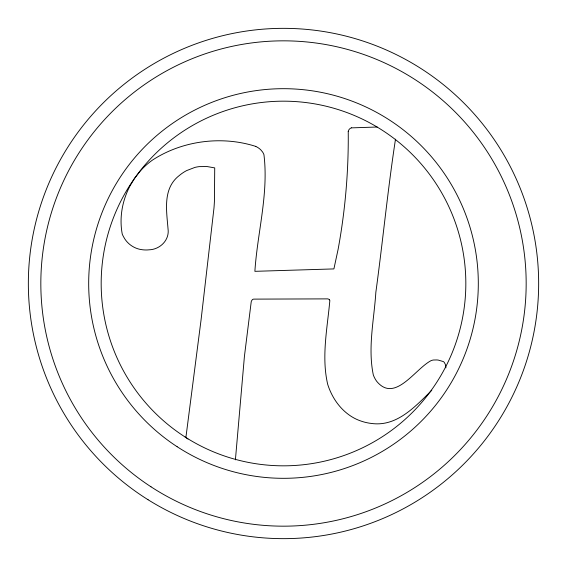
<?xml version="1.0" encoding="UTF-8"?>
<svg xmlns="http://www.w3.org/2000/svg" width="567" height="567" viewBox="0 0 567 567"><rect width="100%" height="100%" fill="white"/><g stroke="black" fill="none" stroke-linecap="round" stroke-linejoin="round"><path stroke-width="0.85" d="M235.404 459.844L244.427 356.282L251.146 302.374A5.202 5.202 0 0 1 251.436 301.049L252.414 299.574A3.076 3.076 0 0 1 254.222 299.121L327.854 298.88A3.544 3.544 0 0 1 329.455 299.83M185.905 437.426L201.058 319.944L213.972 208.11A236.474 236.474 0 0 0 214.425 201.228L214.723 167.896L207.047 166.542L199.215 166.627A33.864 33.864 0 0 0 194.857 167.428L186.635 170.589A40.541 40.541 0 0 0 179.25 175.557C162.559 188.421 166.556 210.513 168.023 228.763C169.76 239.99 160.036 249.501 149.093 249.82A28.605 28.605 0 0 1 142.119 249.707C134.372 248.793 127.313 243.966 123.705 237.056A34.842 34.842 0 0 1 122.274 234.206C120.225 223.625 120.842 212.604 123.613 202.213A78.622 78.622 0 0 1 130.034 185.863L134.627 178.265L140.092 171.234A71.187 71.187 0 0 1 152.353 160.17C182.269 140.609 221.832 135.485 255.816 146.421M431.778 390.294C415.405 406.397 396.928 426.901 371.619 423.478A49.485 49.485 0 0 1 359.811 420.643C347.932 416.291 338.478 406.83 332.553 395.816A65.659 65.659 0 0 1 327.719 384.433C321.269 356.927 327.35 328.222 329.838 300.588A1.977 1.977 0 0 0 329.519 299.95L329.434 299.844M377.183 127.015L351.653 127.866M445.938 367.863L445.456 364.638L444.308 362.455A4.742 4.742 0 0 0 443.309 361.569L438.277 360.088A36.274 36.274 0 0 0 436.852 359.946L433.457 360.01A10.957 10.957 0 0 0 431.126 360.619C415.072 368.841 394.944 403.307 376.793 381.428A25.954 25.954 0 0 1 374.567 377.813A25.125 25.125 0 0 1 373.299 374.858C367.678 347.741 374.1 319.554 375.85 292.296C382.782 241.556 387.658 190.477 395.39 139.872A43.468 43.468 0 0 1 395.568 139.156M187.982 439.035A123.656 123.656 0 0 1 185.87 437.483M255.809 146.435A18.123 18.123 0 0 1 260.749 149.816L262.478 151.871A12.191 12.191 0 0 1 263.946 154.72C268.744 193.85 257.404 232.456 254.881 271.331L333.906 268.914L338.123 249.267A616.464 616.464 0 0 0 348.237 131.48M348.216 131.466A4.855 4.855 0 0 1 351.618 127.766M148.079 499.747A255.15 255.15 0 0 0 538.487 292.657A255.15 255.15 0 0 0 163.934 58.096A255.15 255.15 0 0 0 148.079 499.747M185.147 437.022A182.326 182.326 0 0 0 465.635 291.913A182.326 182.326 0 0 0 199.719 121.565A182.326 182.326 0 0 0 185.147 437.022M150.999 486.805A242.669 242.669 0 0 0 525.815 296.598A242.669 242.669 0 0 0 173.686 67.104A242.669 242.669 0 0 0 150.999 486.805M177.131 446.711A194.807 194.807 0 0 0 478.024 294.011A194.807 194.807 0 0 0 195.339 109.778A194.807 194.807 0 0 0 177.131 446.711"/></g></svg>
